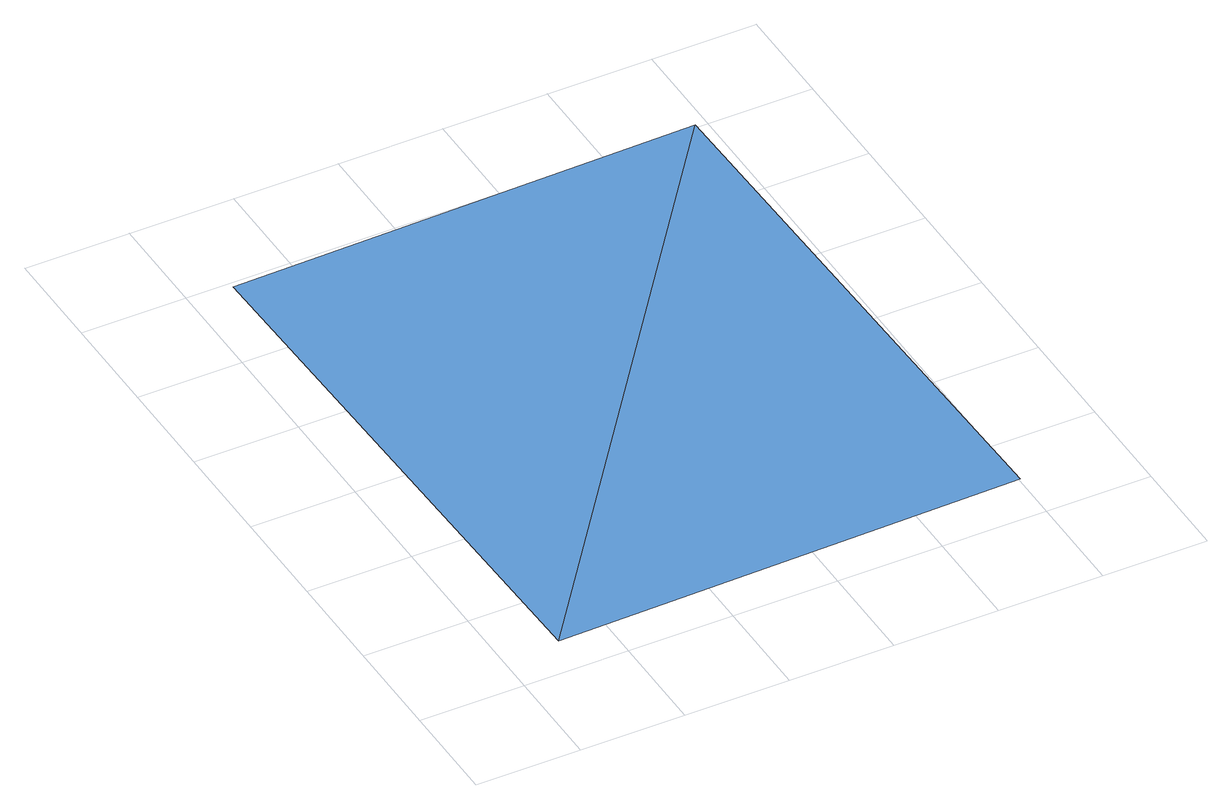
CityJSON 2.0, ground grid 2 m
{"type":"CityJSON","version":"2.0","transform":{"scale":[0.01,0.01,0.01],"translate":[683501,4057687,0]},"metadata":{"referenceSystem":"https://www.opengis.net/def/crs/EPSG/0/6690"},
"CityObjects":{
"waterbody1":{"type":"WaterBody","attributes":{"RiverFloodingRiskAttribute.description":"1","RiverFloodingRiskAttribute.rank":"1","RiverFloodingRiskAttribute.adminType":"2","RiverFloodingRiskAttribute.scale":"2","class":"1140","function":"1"},"geometry":[{"type":"MultiSurface","lod":"1","boundaries":[[[0,1,2]],[[1,3,2]]],"semantics":{"surfaces":[{"type":"WaterSurface"}],"values":[0,0]}}]}
},
"vertices":[
[1003,99,0],[980,1208,0],[109,79,0],[85,1189,0]
]}
